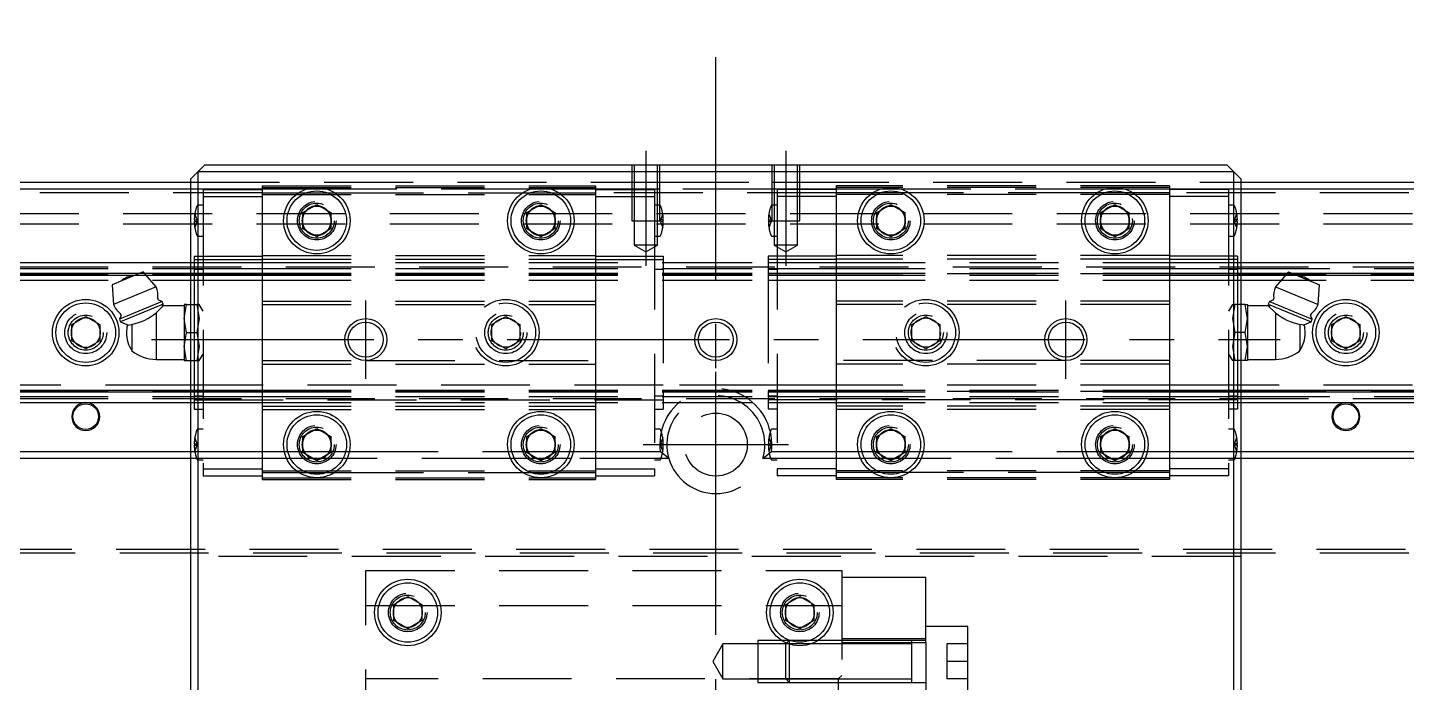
# Model space of a CAD drawing. Extents: x -8 to 878, y -369 to 120.
# Drawn here: x 191.7 to 388.6, y 26 to 119.6 of the extents above; entities that cross this region are included whole.
import ezdxf

# ---------------------------------------------------------------- set-up
doc = ezdxf.new("R2010")
doc.units = 0
doc.linetypes.add('CENTER', pattern=[50.8, 31.75, -6.35, 6.35, -6.35])
doc.linetypes.add('DASHED', pattern=[19.05, 12.7, -6.35])
doc.layers.get('0').update_dxf_attribs({"linetype": 'CONTINUOUS'})
doc.layers.add('CENTER', color=1, linetype='CENTER')

msp = doc.modelspace()

# ---------------------------------------------------------------- linework, layer by layer
at = {"color": 7, "linetype": 'CONTINUOUS'}
for p, q in [((215, 98), (216, 99)), ((216, 99), (217, 100)), ((216, 99), (216, -99)), ((364, 99), (216, 99)), ((217, 100), (363, 100)), ((363, 100), (364, 99)), ((364, 99), (365, 98)), ((364, -99), (364, 99)), ((2, 97.5), (215, 97.5)), ((215, -98), (215, 98)), ((365, 98), (365, -98)), ((365, 97.5), (578, 97.5)), ((215, 96.5), (1, 96.5)), ((579, 96.5), (365, 96.5)), ((231, 93.15), (233, 94.31)), ((231, 90.85), (231, 93.15)), ((233, 94.31), (235, 93.15)), ((235, 93.15), (235, 90.85)), ((263, 93.15), (265, 94.31)), ((263, 90.85), (263, 93.15)), ((265, 94.31), (267, 93.15)), ((267, 93.15), (267, 90.85)), ((313, 93.15), (315, 94.31)), ((313, 90.85), (313, 93.15)), ((315, 94.31), (317, 93.15)), ((317, 93.15), (317, 90.85)), ((345, 93.15), (347, 94.31)), ((345, 90.85), (345, 93.15)), ((347, 94.31), (349, 93.15)), ((349, 93.15), (349, 90.85)), ((233, 89.69), (231, 90.85)), ((235, 90.85), (233, 89.69)), ((265, 89.69), (263, 90.85)), ((267, 90.85), (265, 89.69)), ((315, 89.69), (313, 90.85)), ((317, 90.85), (315, 89.69)), ((347, 89.69), (345, 90.85)), ((349, 90.85), (347, 89.69)), ((0, 86), (215, 86)), ((365, 86), (580, 86)), ((0, 84.48), (207.73, 84.48)), ((0, 84.2), (207.05, 84.2)), ((208.2, 84.68), (203.77, 82.84)), ((203.77, 82.84), (203.97, 80)), ((210.07, 82.53), (208.2, 84.68)), ((208.37, 84.48), (215, 84.48)), ((208.62, 84.2), (215, 84.2)), ((365, 84.48), (371.63, 84.48)), ((365, 84.2), (371.38, 84.2)), ((371.8, 84.68), (369.93, 82.53)), ((371.8, 84.68), (376.23, 82.84)), ((372.27, 84.48), (580, 84.48)), ((372.95, 84.2), (580, 84.2)), ((376.03, 80), (376.23, 82.84)), ((210.07, 82.53), (203.97, 80)), ((369.93, 82.53), (376.03, 80)), ((210.93, 80.45), (204.83, 77.93)), ((211.08, 80.08), (204.98, 77.56)), ((210.04, 78.83), (211.08, 79.85)), ((210.04, 78.83), (210.04, 72.15)), ((210.93, 80.45), (210.42, 80.66)), ((210.9, 79.64), (211.08, 80.08)), ((211.08, 80.08), (210.93, 80.45)), ((214.04, 79.85), (211.08, 79.85)), ((214.4, 80), (214.04, 80)), ((214.04, 80), (214.04, 78)), ((214.04, 78), (214.4, 80)), ((214.4, 80), (215, 80)), ((365.6, 80), (365, 80)), ((365.6, 80), (365.96, 80)), ((365.96, 78), (365.6, 80)), ((365.96, 80), (365.96, 78)), ((368.92, 79.85), (365.96, 79.85)), ((369.07, 80.45), (368.92, 80.08)), ((368.92, 80.08), (369.1, 79.64)), ((368.92, 80.08), (375.02, 77.56)), ((369.96, 78.83), (368.92, 79.85)), ((369.58, 80.66), (369.07, 80.45)), ((369.07, 80.45), (375.17, 77.93)), ((369.96, 78.83), (369.96, 72.15)), ((198, 77.15), (200, 78.31)), ((198, 74.85), (198, 77.15)), ((200, 78.31), (202, 77.15)), ((202, 77.15), (202, 74.85)), ((205.04, 78.44), (204.83, 77.93)), ((204.83, 77.93), (204.98, 77.56)), ((204.98, 77.56), (206.1, 77.09)), ((205.94, 77.07), (206.6, 77.18)), ((206.6, 77.18), (206.6, 73.4)), ((214.4, 76), (214.04, 78)), ((214.04, 78), (214.04, 74)), ((365.6, 76), (365.96, 78)), ((365.96, 78), (365.96, 74)), ((374.06, 77.07), (373.4, 77.18)), ((373.4, 77.18), (373.4, 73.4)), ((373.9, 77.09), (375.02, 77.56)), ((375.17, 77.93), (374.96, 78.44)), ((375.02, 77.56), (375.17, 77.93)), ((378, 77.15), (380, 78.31)), ((378, 74.85), (378, 77.15)), ((380, 78.31), (382, 77.15)), ((382, 77.15), (382, 74.85)), ((200, 73.69), (198, 74.85)), ((202, 74.85), (200, 73.69)), ((214.04, 74), (214.4, 76)), ((214.4, 76), (215, 76)), ((365.6, 76), (365, 76)), ((365.96, 74), (365.6, 76)), ((380, 73.69), (378, 74.85)), ((382, 74.85), (380, 73.69)), ((214.04, 74), (214.04, 72)), ((214.4, 72), (214.04, 74)), ((365.6, 72), (365.96, 74)), ((365.96, 74), (365.96, 72)), ((210.04, 72.15), (214.04, 72.15)), ((214.04, 72), (214.4, 72)), ((214.4, 72), (215, 72)), ((365.6, 72), (365, 72)), ((365.96, 72), (365.6, 72)), ((365.96, 72.15), (369.96, 72.15)), ((0, 67.8), (215, 67.8)), ((0, 67.52), (215, 67.52)), ((365, 67.8), (580, 67.8)), ((365, 67.52), (580, 67.52)), ((0, 66), (215, 66)), ((365, 66), (580, 66)), ((231, 61.15), (233, 62.31)), ((231, 58.85), (231, 61.15)), ((233, 62.31), (235, 61.15)), ((235, 61.15), (235, 58.85)), ((263, 61.15), (265, 62.31)), ((263, 58.85), (263, 61.15)), ((265, 62.31), (267, 61.15)), ((267, 61.15), (267, 58.85)), ((313, 61.15), (315, 62.31)), ((313, 58.85), (313, 61.15)), ((315, 62.31), (317, 61.15)), ((317, 61.15), (317, 58.85)), ((345, 61.15), (347, 62.31)), ((345, 58.85), (345, 61.15)), ((347, 62.31), (349, 61.15)), ((349, 61.15), (349, 58.85)), ((215, 58), (176.71, 58)), ((177.94, 59), (215, 59)), ((233, 57.69), (231, 58.85)), ((235, 58.85), (233, 57.69)), ((265, 57.69), (263, 58.85)), ((267, 58.85), (265, 57.69)), ((315, 57.69), (313, 58.85)), ((317, 58.85), (315, 57.69)), ((347, 57.69), (345, 58.85)), ((349, 58.85), (347, 57.69)), ((365, 59), (402.06, 59)), ((403.29, 58), (365, 58)), ((244, 37.15), (246, 38.31)), ((246, 38.31), (248, 37.15)), ((300, 37.15), (302, 38.31)), ((302, 38.31), (304, 37.15)), ((244, 34.85), (244, 37.15)), ((248, 37.15), (248, 34.85)), ((300, 34.85), (300, 37.15)), ((304, 37.15), (304, 34.85)), ((246, 33.69), (244, 34.85)), ((248, 34.85), (246, 33.69)), ((302, 33.69), (300, 34.85)), ((304, 34.85), (302, 33.69))]:
    msp.add_line(p, q, dxfattribs=at)
at = {"color": 3, "linetype": 'DASHED'}
for p, q in [((278, 100), (278, 92)), ((278.35, 100), (278.35, 92)), ((281.65, 92), (281.65, 100)), ((282, 92), (282, 100)), ((298, 100), (298, 92)), ((298.35, 100), (298.35, 92)), ((301.65, 92), (301.65, 100)), ((302, 92), (302, 100)), ((215, 97.5), (278, 97.5)), ((225.2, 97), (225.2, 96)), ((225.2, 97), (272.8, 97)), ((225.2, 96.75), (272.8, 96.75)), ((272.8, 97), (272.8, 96)), ((278, 97.5), (282, 97.5)), ((282, 97.5), (298, 97.5)), ((298, 97.5), (302, 97.5)), ((302, 97.5), (365, 97.5)), ((307.2, 97), (307.2, 96)), ((354.8, 97), (307.2, 97)), ((354.8, 96.75), (307.2, 96.75)), ((354.8, 97), (354.8, 96)), ((225.2, 96), (0.5, 96)), ((225.2, 96.5), (215, 96.5)), ((216.77, 96.45), (225.2, 96.45)), ((216.77, 96.45), (216.77, 95.45)), ((216.77, 95.45), (225.2, 95.45)), ((216.77, 95.45), (216.77, 56.55)), ((231.48, 96.5), (225.2, 96.5)), ((225.2, 96), (225.2, 87)), ((225.2, 96), (230.44, 96)), ((225.2, 95.75), (272.8, 95.75)), ((230.44, 96), (231.56, 96)), ((234.52, 96.5), (231.48, 96.5)), ((231.56, 96), (234.44, 96)), ((234.44, 96), (235.56, 96)), ((263.48, 96.5), (234.52, 96.5)), ((235.56, 96), (262.44, 96)), ((262.44, 96), (263.56, 96)), ((266.52, 96.5), (263.48, 96.5)), ((263.56, 96), (266.44, 96)), ((266.44, 96), (267.56, 96)), ((272.8, 96.5), (266.52, 96.5)), ((267.56, 96), (272.8, 96)), ((278, 96.5), (272.8, 96.5)), ((272.8, 96.45), (278, 96.45)), ((272.8, 96), (272.8, 87)), ((307.2, 96), (272.8, 96)), ((272.8, 95.45), (278, 95.45)), ((282, 96.5), (278, 96.5)), ((278, 96.45), (281.23, 96.45)), ((278, 95.45), (281.23, 95.45)), ((281.23, 96.45), (281.23, 95.45)), ((281.23, 95.45), (281.23, 92)), ((298, 96.5), (282, 96.5)), ((302, 96.5), (298, 96.5)), ((298.77, 96.45), (298.77, 95.45)), ((302, 96.45), (298.77, 96.45)), ((298.77, 95.45), (298.77, 92)), ((302, 95.45), (298.77, 95.45)), ((307.2, 96.5), (302, 96.5)), ((307.2, 96.45), (302, 96.45)), ((307.2, 95.45), (302, 95.45)), ((313.48, 96.5), (307.2, 96.5)), ((307.2, 96), (307.2, 87)), ((312.44, 96), (307.2, 96)), ((354.8, 95.75), (307.2, 95.75)), ((313.56, 96), (312.44, 96)), ((316.52, 96.5), (313.48, 96.5)), ((316.44, 96), (313.56, 96)), ((317.56, 96), (316.44, 96)), ((345.48, 96.5), (316.52, 96.5)), ((344.44, 96), (317.56, 96)), ((345.56, 96), (344.44, 96)), ((348.52, 96.5), (345.48, 96.5)), ((348.44, 96), (345.56, 96)), ((349.56, 96), (348.44, 96)), ((354.8, 96.5), (348.52, 96.5)), ((354.8, 96), (349.56, 96)), ((365, 96.5), (354.8, 96.5)), ((363.23, 96.45), (354.8, 96.45)), ((354.8, 96), (354.8, 87)), ((579.5, 96), (354.8, 96)), ((363.23, 95.45), (354.8, 95.45)), ((363.23, 96.45), (363.23, 95.45)), ((363.23, 95.45), (363.23, 56.55)), ((580, 93), (0, 93)), ((215.9, 92.1), (215.58, 93)), ((216.77, 94.2), (215.99, 94.2)), ((282, 94.2), (281.23, 94.2)), ((282.01, 94.2), (282, 94.2)), ((282.42, 93), (282.1, 92.1)), ((297.58, 93), (297.9, 92.1)), ((298, 94.2), (297.99, 94.2)), ((298.77, 94.2), (298, 94.2)), ((364.01, 94.2), (363.23, 94.2)), ((364.1, 92.1), (364.42, 93)), ((580, 91.5), (0, 91.5)), ((215.58, 92.1), (215.5, 92.1)), ((215.5, 91.9), (215.58, 91.9)), ((215.58, 92.1), (215.9, 92.1)), ((215.58, 91.9), (215.58, 92.1)), ((215.58, 91), (215.9, 91.9)), ((215.58, 91.9), (215.9, 91.9)), ((215.9, 92.1), (215.94, 92)), ((215.9, 91.9), (215.94, 92)), ((230.5, 92), (230.53, 92.41)), ((262.5, 92), (262.53, 92.37)), ((278, 92), (282, 92)), ((278.35, 92), (278.35, 88.5)), ((281.23, 92), (281.23, 56.55)), ((281.65, 88.5), (281.65, 92)), ((282.1, 92.1), (282.06, 92)), ((282.1, 91.9), (282.06, 92)), ((282.42, 92.1), (282.1, 92.1)), ((282.1, 91.9), (282.42, 91)), ((282.42, 91.9), (282.1, 91.9)), ((282.5, 92.1), (282.42, 92.1)), ((282.42, 92.1), (282.42, 91.9)), ((282.42, 91.9), (282.5, 91.9)), ((297.5, 92.1), (297.58, 92.1)), ((297.58, 91.9), (297.5, 91.9)), ((297.58, 92.1), (297.9, 92.1)), ((297.58, 92.1), (297.58, 91.9)), ((297.9, 91.9), (297.58, 91)), ((297.58, 91.9), (297.9, 91.9)), ((297.9, 92.1), (297.94, 92)), ((297.9, 91.9), (297.94, 92)), ((298, 92), (302, 92)), ((298.35, 92), (298.35, 88.5)), ((298.77, 92), (298.77, 56.55)), ((301.65, 88.5), (301.65, 92)), ((312.5, 92), (312.53, 92.41)), ((349.48, 92.29), (349.5, 92)), ((364.1, 92.1), (364.06, 92)), ((364.1, 91.9), (364.06, 92)), ((364.42, 92.1), (364.1, 92.1)), ((364.42, 91), (364.1, 91.9)), ((364.42, 91.9), (364.1, 91.9)), ((364.42, 91.9), (364.42, 92.1)), ((364.42, 92.1), (364.5, 92.1)), ((364.5, 91.9), (364.42, 91.9)), ((215.99, 89.8), (216.77, 89.8)), ((281.23, 89.8), (282.01, 89.8)), ((297.99, 89.8), (298.77, 89.8)), ((363.23, 89.8), (364.01, 89.8)), ((215.5, 86.93), (216.77, 86.93)), ((215.5, 86.93), (215.5, 84.33)), ((215.5, 86.92), (216.77, 86.92)), ((216.77, 86.93), (225.2, 86.93)), ((225.2, 87), (225.2, 86.5)), ((225.2, 87), (272.8, 87)), ((272.8, 87), (272.8, 86.5)), ((272.8, 86.93), (281.23, 86.93)), ((278.35, 88.5), (280, 87.55)), ((281.65, 88.5), (278.35, 88.5)), ((280, 87.55), (281.65, 88.5)), ((281.23, 86.93), (282.5, 86.93)), ((281.23, 86.92), (282.5, 86.92)), ((282.5, 86.93), (282.5, 84.33)), ((298.77, 86.93), (297.5, 86.93)), ((297.5, 86.93), (297.5, 84.33)), ((298.77, 86.92), (297.5, 86.92)), ((298.35, 88.5), (300, 87.55)), ((301.65, 88.5), (298.35, 88.5)), ((307.2, 86.93), (298.77, 86.93)), ((300, 87.55), (301.65, 88.5)), ((307.2, 87), (307.2, 86.5)), ((354.8, 87), (307.2, 87)), ((354.8, 87), (354.8, 86.5)), ((363.23, 86.93), (354.8, 86.93)), ((364.5, 86.93), (363.23, 86.93)), ((364.5, 86.92), (363.23, 86.92)), ((364.5, 86.93), (364.5, 84.33)), ((0, 85.4), (580, 85.4)), ((0, 85.15), (215, 85.15)), ((215, 86), (215.5, 86)), ((215, 85.15), (215.5, 85.15)), ((215.5, 86.46), (216.77, 86.46)), ((215.5, 86), (216.77, 86)), ((215.5, 85.15), (216.77, 85.15)), ((215.5, 85.08), (216.77, 85.08)), ((216.77, 86.46), (225.2, 86.46)), ((216.77, 86), (225.2, 86)), ((216.77, 85.15), (225.2, 85.15)), ((225.2, 86.5), (225.2, 80.5)), ((225.2, 86.5), (272.8, 86.5)), ((225.2, 86), (282.5, 86)), ((225.2, 85.15), (282.5, 85.15)), ((272.8, 86.5), (272.8, 80.5)), ((272.8, 86.46), (281.23, 86.46)), ((281.23, 86.46), (282.5, 86.46)), ((281.23, 85.08), (282.5, 85.08)), ((282.5, 86), (297.5, 86)), ((282.5, 85.15), (297.5, 85.15)), ((298.77, 86.46), (297.5, 86.46)), ((297.5, 86), (307.2, 86)), ((297.5, 85.15), (307.2, 85.15)), ((297.5, 85.08), (298.77, 85.08)), ((307.2, 86.46), (298.77, 86.46)), ((307.2, 86.5), (307.2, 80.5)), ((354.8, 86.5), (307.2, 86.5)), ((307.2, 86), (354.8, 86)), ((307.2, 85.15), (354.8, 85.15)), ((354.8, 86.5), (354.8, 80.5)), ((363.23, 86.46), (354.8, 86.46)), ((354.8, 86), (363.23, 86)), ((354.8, 85.15), (363.23, 85.15)), ((364.5, 86.46), (363.23, 86.46)), ((363.23, 86), (364.5, 86)), ((363.23, 85.15), (364.5, 85.15)), ((363.23, 85.08), (364.5, 85.08)), ((364.5, 86), (365, 86)), ((364.5, 85.15), (365, 85.15)), ((365, 85.15), (580, 85.15)), ((0, 84.42), (215.5, 84.42)), ((0, 83.5), (215.5, 83.5)), ((207.05, 84.2), (208.62, 84.2)), ((207.73, 84.48), (208.37, 84.48)), ((215, 84.48), (215.5, 84.48)), ((215, 84.2), (215.5, 84.2)), ((215.5, 84.48), (216.77, 84.48)), ((215.5, 84.42), (216.77, 84.42)), ((215.5, 84.33), (215.5, 80)), ((215.5, 84.2), (216.77, 84.2)), ((215.5, 83.5), (216.77, 83.5)), ((216.77, 84.48), (225.2, 84.48)), ((216.77, 84.42), (225.2, 84.42)), ((216.77, 84.2), (225.2, 84.2)), ((216.77, 83.5), (225.2, 83.5)), ((225.2, 84.48), (282.5, 84.48)), ((225.2, 84.42), (282.5, 84.42)), ((225.2, 84.2), (282.5, 84.2)), ((225.2, 83.5), (282.5, 83.5)), ((282.5, 84.48), (297.5, 84.48)), ((282.5, 84.42), (297.5, 84.42)), ((282.5, 84.33), (282.5, 67.67)), ((282.5, 84.2), (297.5, 84.2)), ((282.5, 83.5), (297.5, 83.5)), ((297.5, 84.48), (307.2, 84.48)), ((307.2, 84.42), (297.5, 84.42)), ((297.5, 84.33), (297.5, 67.67)), ((297.5, 84.2), (307.2, 84.2)), ((297.5, 83.5), (307.2, 83.5)), ((307.2, 84.48), (354.8, 84.48)), ((354.8, 84.42), (307.2, 84.42)), ((307.2, 84.2), (354.8, 84.2)), ((307.2, 83.5), (354.8, 83.5)), ((354.8, 84.48), (363.23, 84.48)), ((363.23, 84.42), (354.8, 84.42)), ((354.8, 84.2), (363.23, 84.2)), ((354.8, 83.5), (363.23, 83.5)), ((363.23, 84.48), (364.5, 84.48)), ((364.5, 84.42), (363.23, 84.42)), ((363.23, 84.2), (364.5, 84.2)), ((363.23, 83.5), (364.5, 83.5)), ((364.5, 84.48), (365, 84.48)), ((364.5, 84.42), (580, 84.42)), ((364.5, 84.33), (364.5, 80)), ((364.5, 84.2), (365, 84.2)), ((364.5, 83.5), (580, 83.5)), ((371.38, 84.2), (372.95, 84.2)), ((371.63, 84.48), (372.27, 84.48)), ((215, 80), (215.87, 80)), ((215.5, 80), (215.5, 72)), ((216.22, 80), (215.87, 80)), ((215.87, 80), (216.22, 78)), ((216.77, 79.06), (216.22, 80)), ((225.2, 80.5), (225.2, 80)), ((225.2, 80.5), (272.8, 80.5)), ((225.2, 80), (225.2, 72)), ((225.2, 80), (272.8, 80)), ((272.8, 80.5), (272.8, 80)), ((272.8, 80), (272.8, 72)), ((307.2, 80.5), (307.2, 80)), ((354.8, 80.5), (307.2, 80.5)), ((307.2, 80), (307.2, 72)), ((354.8, 80), (307.2, 80)), ((354.8, 80.5), (354.8, 80)), ((354.8, 80), (354.8, 72)), ((363.78, 80), (363.23, 79.06)), ((363.78, 80), (364.13, 80)), ((364.13, 80), (363.78, 78)), ((365, 80), (364.13, 80)), ((364.5, 80), (364.5, 72)), ((216.22, 78), (215.87, 76)), ((258, 77.15), (260, 78.31)), ((258, 74.85), (258, 77.15)), ((260, 78.31), (262, 77.15)), ((262, 77.15), (262, 74.85)), ((318, 77.15), (320, 78.31)), ((318, 74.85), (318, 77.15)), ((320, 78.31), (322, 77.15)), ((322, 77.15), (322, 74.85)), ((363.78, 78), (364.13, 76)), ((197.5, 76), (197.53, 76.41)), ((215, 76), (215.87, 76)), ((215.87, 76), (216.22, 74)), ((257.5, 76), (257.53, 76.37)), ((260, 73.69), (258, 74.85)), ((262, 74.85), (260, 73.69)), ((317.5, 76), (317.53, 76.41)), ((320, 73.69), (318, 74.85)), ((322, 74.85), (320, 73.69)), ((364.13, 76), (363.78, 74)), ((365, 76), (364.13, 76)), ((377.5, 76), (377.53, 76.41)), ((216.22, 74), (215.87, 72)), ((216.22, 72), (216.77, 72.94)), ((363.23, 72.94), (363.78, 72)), ((363.78, 74), (364.13, 72)), ((215, 72), (215.87, 72)), ((215.5, 72), (215.5, 67.67)), ((215.87, 72), (216.22, 72)), ((225.2, 72), (225.2, 71.5)), ((225.2, 72), (240, 72)), ((225.2, 71.5), (225.2, 65.5)), ((225.2, 71.5), (272.8, 71.5)), ((240, 72), (272.8, 72)), ((272.8, 72), (272.8, 71.5)), ((272.8, 71.5), (272.8, 65.5)), ((307.2, 72), (307.2, 71.5)), ((340, 72), (307.2, 72)), ((307.2, 71.5), (307.2, 65.5)), ((354.8, 71.5), (307.2, 71.5)), ((354.8, 72), (340, 72)), ((354.8, 72), (354.8, 71.5)), ((354.8, 71.5), (354.8, 65.5)), ((364.13, 72), (363.78, 72)), ((365, 72), (364.13, 72)), ((364.5, 72), (364.5, 67.67)), ((215.5, 68.5), (0, 68.5)), ((0, 67.58), (215.5, 67.58)), ((215, 67.8), (215.5, 67.8)), ((215, 67.52), (215.5, 67.52)), ((216.77, 68.5), (215.5, 68.5)), ((215.5, 67.8), (216.77, 67.8)), ((215.5, 67.67), (215.5, 65.07)), ((215.5, 67.58), (216.77, 67.58)), ((215.5, 67.52), (216.77, 67.52)), ((225.2, 68.5), (216.77, 68.5)), ((216.77, 67.8), (225.2, 67.8)), ((216.77, 67.58), (225.2, 67.58)), ((216.77, 67.52), (225.2, 67.52)), ((282.5, 68.5), (225.2, 68.5)), ((225.2, 67.8), (282.5, 67.8)), ((225.2, 67.58), (282.5, 67.58)), ((225.2, 67.52), (282.5, 67.52)), ((297.5, 68.5), (282.5, 68.5)), ((282.5, 67.8), (297.5, 67.8)), ((282.5, 67.67), (282.5, 65.07)), ((282.5, 67.58), (297.5, 67.58)), ((282.5, 67.52), (297.5, 67.52)), ((307.2, 68.5), (297.5, 68.5)), ((297.5, 67.8), (307.2, 67.8)), ((297.5, 67.67), (297.5, 65.07)), ((307.2, 67.58), (297.5, 67.58)), ((297.5, 67.52), (307.2, 67.52)), ((354.8, 68.5), (307.2, 68.5)), ((307.2, 67.8), (354.8, 67.8)), ((354.8, 67.58), (307.2, 67.58)), ((307.2, 67.52), (354.8, 67.52)), ((363.23, 68.5), (354.8, 68.5)), ((354.8, 67.8), (363.23, 67.8)), ((363.23, 67.58), (354.8, 67.58)), ((354.8, 67.52), (363.23, 67.52)), ((364.5, 68.5), (363.23, 68.5)), ((363.23, 67.8), (364.5, 67.8)), ((364.5, 67.58), (363.23, 67.58)), ((363.23, 67.52), (364.5, 67.52)), ((580, 68.5), (364.5, 68.5)), ((364.5, 67.8), (365, 67.8)), ((364.5, 67.67), (364.5, 65.07)), ((364.5, 67.58), (580, 67.58)), ((364.5, 67.52), (365, 67.52)), ((0, 66.85), (215, 66.85)), ((0, 66.6), (580, 66.6)), ((215, 66.85), (215.5, 66.85)), ((215, 66), (215.5, 66)), ((216.77, 66.92), (215.5, 66.92)), ((215.5, 66.85), (216.77, 66.85)), ((215.5, 66.4), (282.5, 66.4)), ((215.5, 66), (216.77, 66)), ((215.5, 65.08), (216.77, 65.08)), ((215.5, 65.07), (216.77, 65.07)), ((216.77, 66.85), (225.2, 66.85)), ((216.77, 66), (225.2, 66)), ((225.2, 66.85), (282.5, 66.85)), ((225.2, 66), (282.5, 66)), ((225.2, 65.5), (225.2, 65)), ((225.2, 65.5), (272.8, 65.5)), ((225.2, 65), (225.2, 56)), ((225.2, 65), (272.8, 65)), ((272.8, 65.5), (272.8, 65)), ((272.8, 65), (272.8, 56)), ((282.5, 66.92), (281.23, 66.92)), ((281.23, 65.08), (282.5, 65.08)), ((281.23, 65.07), (282.5, 65.07)), ((282.5, 66.85), (297.5, 66.85)), ((282.5, 66), (297.5, 66)), ((298.77, 66.92), (297.5, 66.92)), ((297.5, 66.85), (307.2, 66.85)), ((364.5, 66.4), (297.5, 66.4)), ((297.5, 66), (307.2, 66)), ((298.77, 65.08), (297.5, 65.08)), ((298.77, 65.07), (297.5, 65.07)), ((307.2, 66.85), (354.8, 66.85)), ((307.2, 66), (354.8, 66)), ((307.2, 65.5), (307.2, 65)), ((354.8, 65.5), (307.2, 65.5)), ((307.2, 65), (307.2, 56)), ((354.8, 65), (307.2, 65)), ((354.8, 66.85), (363.23, 66.85)), ((354.8, 66), (363.23, 66)), ((354.8, 65.5), (354.8, 65)), ((354.8, 65), (354.8, 56)), ((364.5, 66.92), (363.23, 66.92)), ((363.23, 66.85), (364.5, 66.85)), ((363.23, 66), (364.5, 66)), ((364.5, 65.08), (363.23, 65.08)), ((364.5, 65.07), (363.23, 65.07)), ((364.5, 66.85), (365, 66.85)), ((364.5, 66), (365, 66)), ((365, 66.85), (580, 66.85)), ((216.77, 62.2), (215.99, 62.2)), ((282.01, 62.2), (281.23, 62.2)), ((298.77, 62.2), (297.99, 62.2)), ((364.01, 62.2), (363.23, 62.2)), ((215.58, 60.1), (215.5, 60.1)), ((215.5, 59.9), (215.58, 59.9)), ((215.9, 60.1), (215.58, 61)), ((215.58, 60.1), (215.9, 60.1)), ((215.58, 59.9), (215.58, 60.1)), ((215.58, 59), (215.9, 59.9)), ((215.58, 59.9), (215.9, 59.9)), ((215.9, 60.1), (215.94, 60)), ((215.9, 59.9), (215.94, 60)), ((230.5, 60), (230.53, 60.41)), ((262.5, 60), (262.53, 60.37)), ((282.1, 60.1), (282.06, 60)), ((282.1, 59.9), (282.06, 60)), ((282.42, 61), (282.1, 60.1)), ((282.42, 60.1), (282.1, 60.1)), ((282.1, 59.9), (282.42, 59)), ((282.42, 59.9), (282.1, 59.9)), ((282.5, 60.1), (282.42, 60.1)), ((282.42, 60.1), (282.42, 59.9)), ((282.42, 59.9), (282.5, 59.9)), ((297.5, 60.1), (297.58, 60.1)), ((297.58, 59.9), (297.5, 59.9)), ((297.58, 61), (297.9, 60.1)), ((297.58, 60.1), (297.9, 60.1)), ((297.58, 60.1), (297.58, 59.9)), ((297.9, 59.9), (297.58, 59)), ((297.58, 59.9), (297.9, 59.9)), ((297.9, 60.1), (297.94, 60)), ((297.9, 59.9), (297.94, 60)), ((312.5, 60), (312.53, 60.41)), ((344.5, 60), (344.53, 60.41)), ((364.1, 60.1), (364.06, 60)), ((364.1, 59.9), (364.06, 60)), ((364.1, 60.1), (364.42, 61)), ((364.42, 60.1), (364.1, 60.1)), ((364.42, 59), (364.1, 59.9)), ((364.42, 59.9), (364.1, 59.9)), ((364.42, 59.9), (364.42, 60.1)), ((364.42, 60.1), (364.5, 60.1)), ((364.5, 59.9), (364.42, 59.9)), ((215, 59), (215.58, 59)), ((215.84, 58), (215, 58)), ((215.58, 59), (216.77, 59)), ((216.77, 58), (215.84, 58)), ((215.99, 57.8), (216.77, 57.8)), ((216.77, 59), (225.2, 59)), ((225.2, 58), (216.77, 58)), ((225.2, 59), (228.36, 59)), ((228.69, 58), (225.2, 58)), ((228.36, 59), (228.87, 59)), ((229.25, 58), (228.69, 58)), ((228.87, 59), (230.44, 59)), ((231.11, 58), (229.25, 58)), ((230.44, 59), (230.71, 59)), ((230.71, 59), (231, 59)), ((231, 59), (231.15, 59)), ((231.5, 58), (231.11, 58)), ((231.15, 59), (231.2, 59)), ((231.2, 59), (234.8, 59)), ((232.36, 58), (231.5, 58)), ((232.46, 58), (232.36, 58)), ((232.5, 58), (232.46, 58)), ((233.5, 58), (232.5, 58)), ((233.54, 58), (233.5, 58)), ((233.64, 58), (233.54, 58)), ((234.5, 58), (233.64, 58)), ((234.89, 58), (234.5, 58)), ((234.8, 59), (234.85, 59)), ((234.85, 59), (235, 59)), ((236.75, 58), (234.89, 58)), ((235, 59), (235.29, 59)), ((235.29, 59), (235.56, 59)), ((235.56, 59), (237.13, 59)), ((237.31, 58), (236.75, 58)), ((237.13, 59), (237.64, 59)), ((260.69, 58), (237.31, 58)), ((237.64, 59), (260.36, 59)), ((260.36, 59), (260.87, 59)), ((261.25, 58), (260.69, 58)), ((260.87, 59), (262.44, 59)), ((263.11, 58), (261.25, 58)), ((262.44, 59), (262.71, 59)), ((262.71, 59), (263, 59)), ((263, 59), (263.15, 59)), ((263.5, 58), (263.11, 58)), ((263.15, 59), (263.2, 59)), ((263.2, 59), (266.8, 59)), ((264.36, 58), (263.5, 58)), ((264.46, 58), (264.36, 58)), ((264.5, 58), (264.46, 58)), ((265.5, 58), (264.5, 58)), ((265.54, 58), (265.5, 58)), ((265.64, 58), (265.54, 58)), ((266.5, 58), (265.64, 58)), ((266.89, 58), (266.5, 58)), ((266.8, 59), (266.85, 59)), ((266.85, 59), (267, 59)), ((268.75, 58), (266.89, 58)), ((267, 59), (267.29, 59)), ((267.29, 59), (267.56, 59)), ((267.56, 59), (269.13, 59)), ((269.31, 58), (268.75, 58)), ((269.13, 59), (269.64, 59)), ((283.29, 58), (269.31, 58)), ((269.64, 59), (282.06, 59)), ((281.23, 57.8), (282.01, 57.8)), ((283.29, 58), (282.06, 59)), ((296.71, 58), (297.94, 59)), ((307.2, 58), (296.71, 58)), ((297.94, 59), (307.2, 59)), ((297.99, 57.8), (298.77, 57.8)), ((307.2, 59), (310.36, 59)), ((310.69, 58), (307.2, 58)), ((310.36, 59), (310.87, 59)), ((311.25, 58), (310.69, 58)), ((310.87, 59), (312.44, 59)), ((313.11, 58), (311.25, 58)), ((312.44, 59), (312.71, 59)), ((312.71, 59), (313, 59)), ((313, 59), (313.15, 59)), ((313.5, 58), (313.11, 58)), ((313.15, 59), (313.2, 59)), ((313.2, 59), (316.8, 59)), ((314.36, 58), (313.5, 58)), ((314.46, 58), (314.36, 58)), ((314.5, 58), (314.46, 58)), ((315.5, 58), (314.5, 58)), ((315.54, 58), (315.5, 58)), ((315.64, 58), (315.54, 58)), ((316.5, 58), (315.64, 58)), ((316.89, 58), (316.5, 58)), ((316.8, 59), (316.85, 59)), ((316.85, 59), (317, 59)), ((318.75, 58), (316.89, 58)), ((317, 59), (317.29, 59)), ((317.29, 59), (317.56, 59)), ((317.56, 59), (319.13, 59)), ((319.31, 58), (318.75, 58)), ((319.13, 59), (319.64, 59)), ((342.69, 58), (319.31, 58)), ((319.64, 59), (342.36, 59)), ((342.36, 59), (342.87, 59)), ((343.25, 58), (342.69, 58)), ((342.87, 59), (344.44, 59)), ((345.11, 58), (343.25, 58)), ((344.44, 59), (344.71, 59)), ((344.71, 59), (345, 59)), ((345, 59), (345.15, 59)), ((345.5, 58), (345.11, 58)), ((345.15, 59), (345.2, 59)), ((345.2, 59), (348.8, 59)), ((346.36, 58), (345.5, 58)), ((346.46, 58), (346.36, 58)), ((346.5, 58), (346.46, 58)), ((347.5, 58), (346.5, 58)), ((347.54, 58), (347.5, 58)), ((347.64, 58), (347.54, 58)), ((348.5, 58), (347.64, 58)), ((348.89, 58), (348.5, 58)), ((348.8, 59), (348.85, 59)), ((348.85, 59), (349, 59)), ((350.75, 58), (348.89, 58)), ((349, 59), (349.29, 59)), ((349.29, 59), (349.56, 59)), ((349.56, 59), (351.13, 59)), ((351.31, 58), (350.75, 58)), ((351.13, 59), (351.64, 59)), ((354.8, 58), (351.31, 58)), ((351.64, 59), (354.8, 59)), ((354.8, 59), (363.23, 59)), ((363.23, 58), (354.8, 58)), ((363.23, 59), (364.42, 59)), ((364.16, 58), (363.23, 58)), ((363.23, 57.8), (364.01, 57.8)), ((365, 58), (364.16, 58)), ((364.42, 59), (365, 59)), ((216.77, 56.55), (225.2, 56.55)), ((216.77, 56.55), (216.77, 55.55)), ((216.77, 55.55), (225.2, 55.55)), ((225.2, 56.25), (272.8, 56.25)), ((225.2, 56), (225.2, 55)), ((225.2, 56), (230.44, 56)), ((225.2, 55.25), (272.8, 55.25)), ((230.44, 56), (231.56, 56)), ((231.56, 56), (234.44, 56)), ((234.44, 56), (235.56, 56)), ((235.56, 56), (262.44, 56)), ((262.44, 56), (263.56, 56)), ((263.56, 56), (266.44, 56)), ((266.44, 56), (267.56, 56)), ((267.56, 56), (272.8, 56)), ((272.8, 56.55), (281.23, 56.55)), ((272.8, 56), (272.8, 55)), ((272.8, 55.55), (281.23, 55.55)), ((281.23, 56.55), (281.23, 55.55)), ((298.77, 56.55), (298.77, 55.55)), ((307.2, 56.55), (298.77, 56.55)), ((307.2, 55.55), (298.77, 55.55)), ((354.8, 56.25), (307.2, 56.25)), ((307.2, 56), (307.2, 55)), ((312.44, 56), (307.2, 56)), ((354.8, 55.25), (307.2, 55.25)), ((313.56, 56), (312.44, 56)), ((316.44, 56), (313.56, 56)), ((317.56, 56), (316.44, 56)), ((344.44, 56), (317.56, 56)), ((345.56, 56), (344.44, 56)), ((348.44, 56), (345.56, 56)), ((349.56, 56), (348.44, 56)), ((354.8, 56), (349.56, 56)), ((363.23, 56.55), (354.8, 56.55)), ((354.8, 56), (354.8, 55)), ((363.23, 55.55), (354.8, 55.55)), ((363.23, 56.55), (363.23, 55.55)), ((225.2, 55), (272.8, 55)), ((354.8, 55), (307.2, 55)), ((579.5, 44.5), (0.5, 44.5)), ((579, 45), (1, 45)), ((365, 44), (215, 44)), ((240, 42), (308, 42)), ((240, -42), (240, 42)), ((308, 42), (308, -42)), ((320, 41), (308, 41)), ((320, 31.7), (320, 41)), ((240, 37), (308, 37)), ((243.5, 36), (243.52, 36.3)), ((299.5, 36), (299.51, 36.25)), ((326, 34.01), (320, 34.01)), ((326, 24.01), (326, 34.01)), ((299.42, 32.01), (296, 32.01)), ((296, 32.01), (296, 26.01)), ((300.5, 32.01), (299.42, 32.01)), ((300.12, 31.64), (300, 31.51)), ((300.5, 32.01), (300.12, 31.64)), ((300.53, 32.01), (300.5, 32.01)), ((300.53, 32.01), (300.5, 32.01)), ((300.5, 32.01), (300.5, 31.49)), ((303.47, 32.01), (300.53, 32.01)), ((303.47, 32.01), (300.53, 32.01)), ((304.58, 32.01), (303.47, 32.01)), ((304.58, 32.01), (303.47, 32.01)), ((308, 32.01), (304.58, 32.01)), ((308, 32.01), (304.58, 32.01)), ((320, 32.26), (308, 32.26)), ((318.01, 32.01), (308, 32.01)), ((308, 31.7), (320, 31.7)), ((320, 32.01), (318, 32.01)), ((318, 26.01), (318, 32.01)), ((318, 26.01), (318, 32.01)), ((320, 31.7), (320, -31.7)), ((291, 31.51), (289.56, 29.01)), ((296, 31.51), (291, 31.51)), ((291, 26.51), (291, 31.51)), ((300, 31.51), (296, 31.51)), ((300.44, 31.51), (300, 31.51)), ((300, 26.51), (300, 31.51)), ((303.56, 31.51), (300.44, 31.51)), ((300.5, 31.49), (300.5, 26.01)), ((308, 31.51), (303.56, 31.51)), ((318, 31.51), (308, 31.51)), ((326, 31.51), (323, 31.51)), ((323, 31.51), (323, 29.01)), ((289.56, 29.01), (291, 26.51)), ((323, 29.01), (323, 26.51)), ((326, 29.01), (323, 29.01)), ((307.5, 26.5), (240, 26.5)), ((291, 26.51), (296, 26.51)), ((296, 26.51), (300, 26.51)), ((296, 26.01), (300.5, 26.01)), ((300, 26.51), (308, 26.51)), ((300, 26.51), (300.5, 26.01)), ((300, 26.51), (308, 26.51)), ((300.5, 26.01), (308, 26.01)), ((300.5, 26.01), (308, 26.01)), ((308, 27), (307.5, 26.5)), ((307.5, 26.5), (307.5, -26.5)), ((308, 26.51), (318, 26.51)), ((308, 26.01), (318.01, 26.01)), ((318, 26.01), (320, 26.01)), ((318, 26.01), (318, 26.01)), ((326, 26.51), (323, 26.51))]:
    msp.add_line(p, q, dxfattribs=at)
at = {"color": 7, "linetype": 'CONTINUOUS'}
for centre, radius in [((233, 92), 4.75), ((265, 92), 4.75), ((315, 92), 4.75), ((347, 92), 4.75), ((233, 92), 4.25), ((265, 92), 4.25), ((315, 92), 4.25), ((347, 92), 4.25), ((200, 76), 4.75), ((200, 76), 4.25), ((380, 76), 4.75), ((380, 76), 4.25), ((240, 75), 2.5), ((290, 75), 3), ((290, 75), 2.5), ((340, 75), 2.5), ((233, 60), 4.75), ((233, 60), 4.25), ((265, 60), 4.75), ((265, 60), 4.25), ((315, 60), 4.75), ((315, 60), 4.25), ((347, 60), 4.75), ((347, 60), 4.25), ((246, 36), 4.75), ((246, 36), 4.25), ((302, 36), 4.75), ((302, 36), 4.25)]:
    msp.add_circle(centre, radius, dxfattribs=at)
at = {"color": 3, "linetype": 'DASHED'}
for centre, radius in [((233, 92), 2.75), ((265, 92), 2.75), ((315, 92), 2.75), ((347, 92), 2.75), ((233, 92), 2.5), ((233, 92), 2.07), ((265, 92), 2.5), ((265, 92), 2.07), ((315, 92), 2.5), ((315, 92), 2.07), ((347, 92), 2.5), ((347, 92), 2.07), ((200, 76), 3), ((260, 76), 4.75), ((260, 76), 4.25), ((260, 76), 3), ((320, 76), 4.75), ((320, 76), 4.25), ((320, 76), 3), ((380, 76), 3), ((200, 76), 2.5), ((260, 76), 2.5), ((260, 76), 2.1), ((320, 76), 2.5), ((320, 76), 2.1), ((380, 76), 2.5), ((290, 60), 4.5), ((233, 60), 2.75), ((233, 60), 2.5), ((233, 60), 2.07), ((265, 60), 2.75), ((265, 60), 2.5), ((265, 60), 2.07), ((315, 60), 2.75), ((315, 60), 2.5), ((315, 60), 2.07), ((347, 60), 2.75), ((347, 60), 2.5), ((347, 60), 2.07), ((246, 36), 2.75), ((246, 36), 2.5), ((302, 36), 2.75), ((302, 36), 2.5)]:
    msp.add_circle(centre, radius, dxfattribs=at)
at = {"color": 3, "linetype": 'CONTINUOUS'}
for centre, radius in [((240, 75), 3), ((340, 75), 3), ((200, 64), 1.83), ((380, 64), 1.83)]:
    msp.add_circle(centre, radius, dxfattribs=at)
at = {"color": 3, "linetype": 'DASHED'}
for centre, radius, start, end in [((221.5, 92), 6, 170.4203, 179.0449), ((221.5, 92), 6, 159.1494, 170.4059), ((215.99, 94.1), 0.1, 90, 159.1494), ((233, 92), 2.1, 162.2472, 180), ((233, 92), 2.06, 134.0859, 165.9141), ((233, 92), 2.1, 137.7528, 162.2472), ((233, 92), 2.1, 102.2472, 137.7528), ((233, 92), 2.06, 105.9141, 134.0859), ((233, 92), 2.06, 74.0859, 105.9141), ((233, 92), 2.1, 77.7528, 102.2472), ((233, 92), 2.1, 42.2472, 77.7528), ((233, 92), 2.06, 45.9141, 74.0859), ((233, 92), 2.06, 14.0859, 45.9141), ((233, 92), 2.1, 17.7528, 42.2472), ((233, 92), 2.1, 342.2472, 17.7528), ((265, 92), 2.1, 162.2472, 180), ((265, 92), 2.06, 134.0859, 165.9141), ((265, 92), 2.1, 137.7528, 162.2472), ((265, 92), 2.1, 102.2472, 137.7528), ((265, 92), 2.06, 105.9141, 134.0859), ((265, 92), 2.06, 74.0859, 105.9141), ((265, 92), 2.1, 77.7528, 102.2472), ((265, 92), 2.1, 42.2472, 77.7528), ((265, 92), 2.06, 45.9141, 74.0859), ((265, 92), 2.06, 14.0859, 45.9141), ((265, 92), 2.1, 17.7528, 42.2472), ((265, 92), 2.1, 342.2472, 17.7528), ((282.01, 94.1), 0.1, 20.8506, 90), ((276.5, 92), 6, 9.5941, 20.8506), ((276.5, 92), 6, 0.9551, 9.5797), ((303.5, 92), 6, 170.4203, 179.0449), ((303.5, 92), 6, 159.1494, 170.4059), ((297.99, 94.1), 0.1, 90, 159.1494), ((315, 92), 2.1, 162.2472, 180), ((315, 92), 2.06, 134.0859, 165.9141), ((315, 92), 2.1, 137.7528, 162.2472), ((315, 92), 2.1, 102.2472, 137.7528), ((315, 92), 2.06, 105.9141, 134.0859), ((315, 92), 2.06, 74.0859, 105.9141), ((315, 92), 2.1, 77.7528, 102.2472), ((315, 92), 2.1, 42.2472, 77.7528), ((315, 92), 2.06, 45.9141, 74.0859), ((315, 92), 2.06, 14.0859, 45.9141), ((315, 92), 2.1, 17.7528, 42.2472), ((315, 92), 2.1, 342.2472, 17.7528), ((347, 92), 2.1, 162.2472, 180), ((347, 92), 2.06, 134.0859, 165.9141), ((347, 92), 2.1, 137.7528, 162.2472), ((347, 92), 2.1, 102.2472, 137.7528), ((347, 92), 2.06, 105.9141, 134.0859), ((347, 92), 2.06, 74.0859, 105.9141), ((347, 92), 2.1, 77.7528, 102.2472), ((347, 92), 2.1, 42.2472, 77.7528), ((347, 92), 2.06, 45.9141, 74.0859), ((347, 92), 2.06, 14.0859, 45.9141), ((347, 92), 2.1, 17.7528, 42.2472), ((347, 92), 2.1, 342.2472, 17.7528), ((364.01, 94.1), 0.1, 20.8506, 90), ((358.5, 92), 6, 9.5941, 20.8506), ((358.5, 92), 6, 0.9551, 9.5797), ((221.5, 92), 6, 180.9551, 189.5797), ((221.5, 92), 6, 189.5941, 200.8506), ((233, 92), 2.1, 180, 197.7528), ((233, 92), 2.06, 165.9141, 194.0859), ((233, 92), 2.06, 194.0859, 225.9141), ((233, 92), 2.1, 197.7528, 222.2472), ((233, 92), 2.06, 314.0859, 345.9141), ((233, 92), 2.1, 317.7528, 342.2472), ((233, 92), 2.06, 0, 14.0859), ((233, 92), 2.06, 345.9141, 0), ((265, 92), 2.1, 180, 197.7528), ((265, 92), 2.06, 165.9141, 194.0859), ((265, 92), 2.06, 194.0859, 225.9141), ((265, 92), 2.1, 197.7528, 222.2472), ((265, 92), 2.06, 314.0859, 345.9141), ((265, 92), 2.1, 317.7528, 342.2472), ((265, 92), 2.06, 0, 14.0859), ((265, 92), 2.06, 345.9141, 0), ((276.5, 92), 6, 339.1494, 350.4059), ((276.5, 92), 6, 350.4203, 359.0449), ((303.5, 92), 6, 180.9551, 189.5797), ((303.5, 92), 6, 189.5941, 200.8506), ((315, 92), 2.1, 180, 197.7528), ((315, 92), 2.06, 165.9141, 180), ((315, 92), 2.06, 180, 194.0859), ((315, 92), 2.06, 194.0859, 225.9141), ((315, 92), 2.1, 197.7528, 222.2472), ((315, 92), 2.06, 314.0859, 345.9141), ((315, 92), 2.1, 317.7528, 342.2472), ((315, 92), 2.06, 345.9141, 14.0859), ((347, 92), 2.1, 180, 197.7528), ((347, 92), 2.06, 165.9141, 180), ((347, 92), 2.06, 180, 194.0859), ((347, 92), 2.06, 194.0859, 225.9141), ((347, 92), 2.1, 197.7528, 222.2472), ((347, 92), 2.06, 314.0859, 345.9141), ((347, 92), 2.1, 317.7528, 342.2472), ((347, 92), 2.06, 345.9141, 14.0859), ((358.5, 92), 6, 339.1494, 350.4059), ((358.5, 92), 6, 350.4203, 359.0449), ((215.99, 89.9), 0.1, 200.8506, 270), ((233, 92), 2.1, 222.2472, 257.7528), ((233, 92), 2.06, 225.9141, 254.0859), ((233, 92), 2.06, 254.0859, 285.9141), ((233, 92), 2.1, 257.7528, 282.2472), ((233, 92), 2.1, 282.2472, 317.7528), ((233, 92), 2.06, 285.9141, 314.0859), ((265, 92), 2.1, 222.2472, 257.7528), ((265, 92), 2.06, 225.9141, 254.0859), ((265, 92), 2.06, 254.0859, 285.9141), ((265, 92), 2.1, 257.7528, 282.2472), ((265, 92), 2.1, 282.2472, 317.7528), ((265, 92), 2.06, 285.9141, 314.0859), ((282.01, 89.9), 0.1, 270, 339.1494), ((297.99, 89.9), 0.1, 200.8506, 270), ((315, 92), 2.1, 222.2472, 257.7528), ((315, 92), 2.06, 225.9141, 254.0859), ((315, 92), 2.06, 254.0859, 285.9141), ((315, 92), 2.1, 257.7528, 282.2472), ((315, 92), 2.1, 282.2472, 317.7528), ((315, 92), 2.06, 285.9141, 314.0859), ((347, 92), 2.1, 222.2472, 257.7528), ((347, 92), 2.06, 225.9141, 254.0859), ((347, 92), 2.06, 254.0859, 285.9141), ((347, 92), 2.1, 257.7528, 282.2472), ((347, 92), 2.1, 282.2472, 317.7528), ((347, 92), 2.06, 285.9141, 314.0859), ((364.01, 89.9), 0.1, 270, 339.1494), ((200, 76), 2.1, 137.7528, 162.2472), ((200, 76), 2.1, 102.2472, 137.7528), ((200, 76), 2.1, 77.7528, 102.2472), ((200, 76), 2.1, 42.2472, 77.7528), ((200, 76), 2.1, 17.7528, 42.2472), ((380, 76), 2.1, 137.7528, 162.2472), ((380, 76), 2.1, 102.2472, 137.7528), ((380, 76), 2.1, 77.7528, 102.2472), ((380, 76), 2.1, 42.2472, 77.7528), ((380, 76), 2.1, 17.7528, 42.2472), ((200, 76), 2.1, 162.2472, 180), ((200, 76), 2.1, 180, 197.7528), ((200, 76), 2.1, 197.7528, 222.2472), ((200, 76), 2.1, 317.7528, 342.2472), ((200, 76), 2.1, 342.2472, 17.7528), ((380, 76), 2.1, 162.2472, 180), ((380, 76), 2.1, 180, 197.7528), ((380, 76), 2.1, 197.7528, 222.2472), ((380, 76), 2.1, 317.7528, 342.2472), ((380, 76), 2.1, 342.2472, 17.7528), ((200, 76), 2.1, 222.2472, 257.7528), ((200, 76), 2.1, 257.7528, 282.2472), ((200, 76), 2.1, 282.2472, 317.7528), ((380, 76), 2.1, 222.2472, 257.7528), ((380, 76), 2.1, 257.7528, 282.2472), ((380, 76), 2.1, 282.2472, 317.7528), ((290, 60), 8, 352.8192, 187.1808), ((290, 60), 7, 343.3985, 196.6015), ((221.5, 60), 6, 159.1494, 170.4059), ((215.99, 62.1), 0.1, 90, 159.1494), ((233, 60), 2.06, 134.0859, 165.9141), ((233, 60), 2.1, 137.7528, 162.2472), ((233, 60), 2.1, 102.2472, 137.7528), ((233, 60), 2.06, 105.9141, 134.0859), ((233, 60), 2.06, 74.0859, 105.9141), ((233, 60), 2.1, 77.7528, 102.2472), ((233, 60), 2.1, 42.2472, 77.7528), ((233, 60), 2.06, 45.9141, 74.0859), ((233, 60), 2.06, 14.0859, 45.9141), ((233, 60), 2.1, 17.7528, 42.2472), ((265, 60), 2.06, 134.0859, 165.9141), ((265, 60), 2.1, 137.7528, 162.2472), ((265, 60), 2.1, 102.2472, 137.7528), ((265, 60), 2.06, 105.9141, 134.0859), ((265, 60), 2.06, 74.0859, 105.9141), ((265, 60), 2.1, 77.7528, 102.2472), ((265, 60), 2.1, 42.2472, 77.7528), ((265, 60), 2.06, 45.9141, 74.0859), ((265, 60), 2.06, 14.0859, 45.9141), ((265, 60), 2.1, 17.7528, 42.2472), ((282.01, 62.1), 0.1, 20.8506, 90), ((276.5, 60), 6, 9.5941, 20.8506), ((303.5, 60), 6, 159.1494, 170.4059), ((297.99, 62.1), 0.1, 90, 159.1494), ((315, 60), 2.06, 134.0859, 165.9141), ((315, 60), 2.1, 137.7528, 162.2472), ((315, 60), 2.1, 102.2472, 137.7528), ((315, 60), 2.06, 105.9141, 134.0859), ((315, 60), 2.06, 74.0859, 105.9141), ((315, 60), 2.1, 77.7528, 102.2472), ((315, 60), 2.1, 42.2472, 77.7528), ((315, 60), 2.06, 45.9141, 74.0859), ((315, 60), 2.06, 14.0859, 45.9141), ((315, 60), 2.1, 17.7528, 42.2472), ((347, 60), 2.06, 134.0859, 165.9141), ((347, 60), 2.1, 137.7528, 162.2472), ((347, 60), 2.1, 102.2472, 137.7528), ((347, 60), 2.06, 105.9141, 134.0859), ((347, 60), 2.06, 74.0859, 105.9141), ((347, 60), 2.1, 77.7528, 102.2472), ((347, 60), 2.1, 42.2472, 77.7528), ((347, 60), 2.06, 45.9141, 74.0859), ((347, 60), 2.06, 14.0859, 45.9141), ((347, 60), 2.1, 17.7528, 42.2472), ((364.01, 62.1), 0.1, 20.8506, 90), ((358.5, 60), 6, 9.5941, 20.8506), ((221.5, 60), 6, 170.4203, 179.0449), ((221.5, 60), 6, 180.9551, 189.5797), ((233, 60), 2.1, 162.2472, 180), ((233, 60), 2.1, 180, 197.7528), ((233, 60), 2.06, 165.9141, 194.0859), ((233, 60), 2.06, 194.0859, 225.9141), ((233, 60), 2.1, 197.7528, 222.2472), ((233, 60), 2.06, 314.0859, 345.9141), ((233, 60), 2.1, 317.7528, 342.2472), ((233, 60), 2.1, 342.2472, 17.7528), ((233, 60), 2.06, 0, 14.0859), ((233, 60), 2.06, 345.9141, 0), ((265, 60), 2.1, 162.2472, 180), ((265, 60), 2.1, 180, 197.7528), ((265, 60), 2.06, 165.9141, 194.0859), ((265, 60), 2.06, 194.0859, 225.9141), ((265, 60), 2.1, 197.7528, 222.2472), ((265, 60), 2.06, 314.0859, 345.9141), ((265, 60), 2.1, 317.7528, 342.2472), ((265, 60), 2.1, 342.2472, 17.7528), ((265, 60), 2.06, 0, 14.0859), ((265, 60), 2.06, 345.9141, 0), ((276.5, 60), 6, 0.9551, 9.5797), ((276.5, 60), 6, 350.4203, 359.0449), ((303.5, 60), 6, 170.4203, 179.0449), ((303.5, 60), 6, 180.9551, 189.5797), ((315, 60), 2.1, 162.2472, 180), ((315, 60), 2.1, 180, 197.7528), ((315, 60), 2.06, 165.9141, 180), ((315, 60), 2.06, 180, 194.0859), ((315, 60), 2.06, 194.0859, 225.9141), ((315, 60), 2.1, 197.7528, 222.2472), ((315, 60), 2.06, 314.0859, 345.9141), ((315, 60), 2.1, 317.7528, 342.2472), ((315, 60), 2.1, 342.2472, 17.7528), ((315, 60), 2.06, 345.9141, 14.0859), ((347, 60), 2.1, 162.2472, 180), ((347, 60), 2.1, 180, 197.7528), ((347, 60), 2.06, 165.9141, 180), ((347, 60), 2.06, 180, 194.0859), ((347, 60), 2.06, 194.0859, 225.9141), ((347, 60), 2.1, 197.7528, 222.2472), ((347, 60), 2.06, 314.0859, 345.9141), ((347, 60), 2.1, 317.7528, 342.2472), ((347, 60), 2.1, 342.2472, 17.7528), ((347, 60), 2.06, 345.9141, 14.0859), ((358.5, 60), 6, 0.9551, 9.5797), ((358.5, 60), 6, 350.4203, 359.0449), ((221.5, 60), 6, 189.5941, 200.8506), ((215.99, 57.9), 0.1, 200.8506, 270), ((233, 60), 2.1, 222.2472, 257.7528), ((233, 60), 2.06, 225.9141, 254.0859), ((233, 60), 2.06, 254.0859, 285.9141), ((233, 60), 2.1, 257.7528, 282.2472), ((233, 60), 2.1, 282.2472, 317.7528), ((233, 60), 2.06, 285.9141, 314.0859), ((265, 60), 2.1, 222.2472, 257.7528), ((265, 60), 2.06, 225.9141, 254.0859), ((265, 60), 2.06, 254.0859, 285.9141), ((265, 60), 2.1, 257.7528, 282.2472), ((265, 60), 2.1, 282.2472, 317.7528), ((265, 60), 2.06, 285.9141, 314.0859), ((282.01, 57.9), 0.1, 270, 339.1494), ((276.5, 60), 6, 339.1494, 350.4059), ((290, 60), 7, 196.6015, 343.3985), ((303.5, 60), 6, 189.5941, 200.8506), ((297.99, 57.9), 0.1, 200.8506, 270), ((315, 60), 2.1, 222.2472, 257.7528), ((315, 60), 2.06, 225.9141, 254.0859), ((315, 60), 2.06, 254.0859, 285.9141), ((315, 60), 2.1, 257.7528, 282.2472), ((315, 60), 2.1, 282.2472, 317.7528), ((315, 60), 2.06, 285.9141, 314.0859), ((347, 60), 2.1, 222.2472, 257.7528), ((347, 60), 2.06, 225.9141, 254.0859), ((347, 60), 2.06, 254.0859, 285.9141), ((347, 60), 2.1, 257.7528, 282.2472), ((347, 60), 2.1, 282.2472, 317.7528), ((347, 60), 2.06, 285.9141, 314.0859), ((364.01, 57.9), 0.1, 270, 339.1494), ((358.5, 60), 6, 339.1494, 350.4059), ((246, 36), 2.1, 102.2472, 137.7528), ((246, 36), 2.1, 77.7528, 102.2472), ((246, 36), 2.1, 42.2472, 77.7528), ((302, 36), 2.1, 102.2472, 137.7528), ((302, 36), 2.1, 77.7528, 102.2472), ((302, 36), 2.1, 42.2472, 77.7528), ((246, 36), 2.1, 162.2472, 180), ((246, 36), 2.1, 180, 197.7528), ((246, 36), 2.1, 137.7528, 162.2472), ((246, 36), 2.1, 17.7528, 42.2472), ((246, 36), 2.1, 342.2472, 17.7528), ((302, 36), 2.1, 162.2472, 180), ((302, 36), 2.1, 180, 197.7528), ((302, 36), 2.1, 137.7528, 162.2472), ((302, 36), 2.1, 17.7528, 42.2472), ((302, 36), 2.1, 342.2472, 17.7528), ((246, 36), 2.1, 197.7528, 222.2472), ((246, 36), 2.1, 222.2472, 257.7528), ((246, 36), 2.1, 257.7528, 282.2472), ((246, 36), 2.1, 282.2472, 317.7528), ((246, 36), 2.1, 317.7528, 342.2472), ((302, 36), 2.1, 197.7528, 222.2472), ((302, 36), 2.1, 222.2472, 257.7528), ((302, 36), 2.1, 257.7528, 282.2472), ((302, 36), 2.1, 282.2472, 317.7528), ((302, 36), 2.1, 317.7528, 342.2472)]:
    msp.add_arc(centre, radius, start, end, dxfattribs=at)
at = {"color": 7, "linetype": 'CONTINUOUS'}
for centre, radius, start, end in [((207.15, 80.95), 3.2, 112.5, 130.7094), ((207.15, 80.95), 3.2, 94.2906, 112.5), ((372.85, 80.95), 3.2, 67.5, 85.7094), ((372.85, 80.95), 3.2, 49.2906, 67.5), ((207.02, 81.27), 3.3, 353.1639, 22.4998), ((210.49, 80.85), 0.2, 173.1612, 247.4985), ((369.51, 80.85), 0.2, 292.5015, 6.8388), ((372.98, 81.27), 3.3, 157.5002, 186.8361), ((207.02, 81.27), 3.3, 202.5002, 231.8361), ((204.97, 85.01), 8, 281.7644, 309.3672), ((375.03, 85.01), 8, 230.6329, 258.2355), ((372.98, 81.27), 3.3, 308.1639, 337.4998), ((204.86, 78.51), 0.2, 337.5015, 51.8388), ((210.52, 76), 4.7, 166.8211, 179.9998), ((369.48, 76), 4.7, 0.0002, 13.1788), ((375.14, 78.51), 0.2, 128.1612, 202.4985), ((210.52, 76), 4.7, 180.0002, 213.5861), ((369.48, 76), 4.7, 326.4139, 359.9998), ((210.27, 78.15), 6, 232.2738, 267.8214), ((369.73, 78.15), 6, 272.1786, 307.7262), ((200, 64), 2, 180, 90), ((200, 64), 2, 90, 180), ((380, 64), 2, 180, 90), ((380, 64), 2, 90, 180)]:
    msp.add_arc(centre, radius, start, end, dxfattribs=at)
at = {"layer": 'CENTER', "color": 1, "linetype": 'CENTER'}
for p, q in [((290, -119.6), (290, 119.6)), ((280, 102), (280, 85.55)), ((300, 102), (300, 85.55)), ((240, 69.4), (240, 80.6)), ((340, 69.4), (340, 80.6)), ((209.4, 75), (370.6, 75)), ((290, 49.6), (290, 70.4)), ((279.6, 60), (300.4, 60))]:
    msp.add_line(p, q, dxfattribs=at)

doc.saveas('drawing.dxf')
